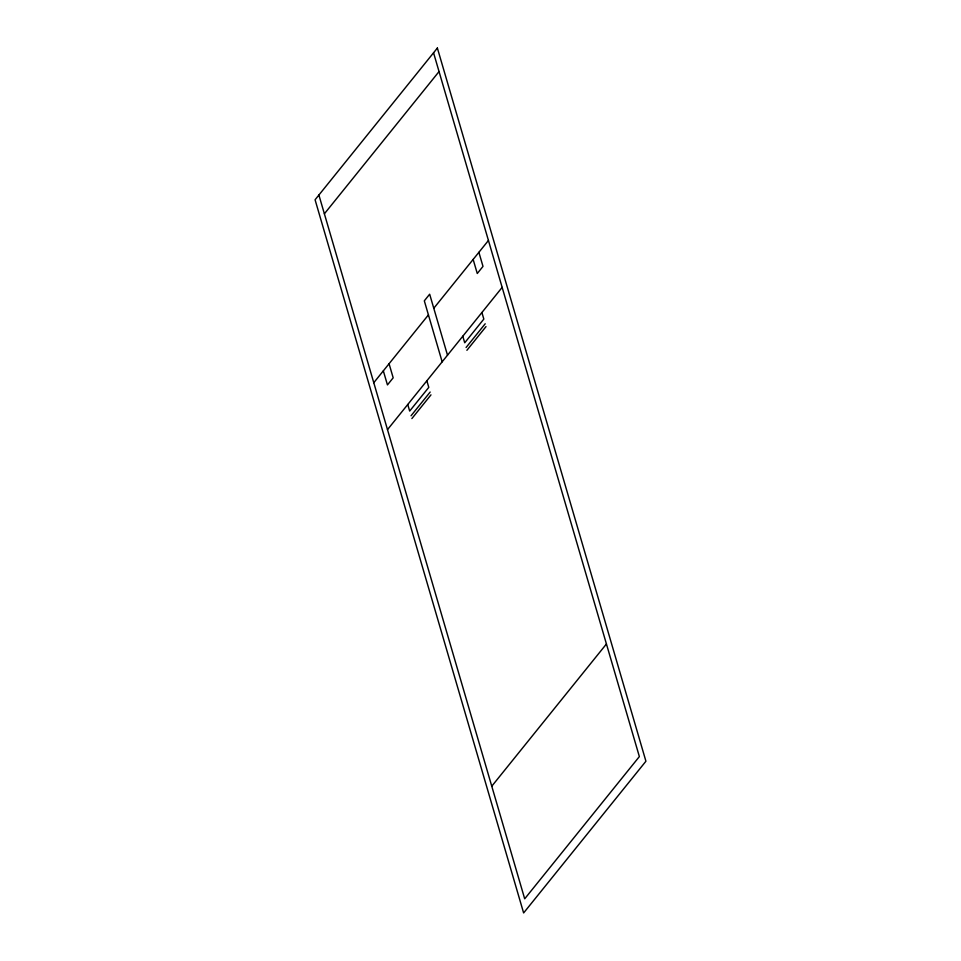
<?xml version="1.0" encoding="UTF-8"?>
<svg xmlns="http://www.w3.org/2000/svg" width="961" height="961" viewBox="0 0 961 961"><rect width="100%" height="100%" fill="white"/><g stroke="black" fill="none" stroke-linecap="round" stroke-linejoin="round"><path stroke-width="1.44" d="M324.386 213.798L439.045 71.558M373.781 382.706L428.426 314.908M433.783 308.265L488.44 240.466M387.499 429.627L502.159 287.387M411.044 415.765L430.156 392.052M466.085 347.486L485.197 323.785M411.873 418.576L430.984 394.863M466.902 350.297L486.014 326.596M491.768 786.218L606.427 643.978M433.555 52.795L639.365 756.583L524.694 898.823L318.896 195.035M478.878 252.323L482.999 266.401L477.269 273.513L473.148 259.434M481.905 312.517L483.827 319.088L464.716 342.789L462.794 336.23M447.502 355.186L429.663 294.198L424.318 300.829L442.156 361.829M426.864 380.796L428.786 387.367L409.674 411.068L407.752 404.497M389.061 363.738L393.181 377.817L387.451 384.929L383.331 370.85M437.375 48.05L315.076 199.768L523.625 912.95L645.924 761.232L437.375 48.05"/></g></svg>
